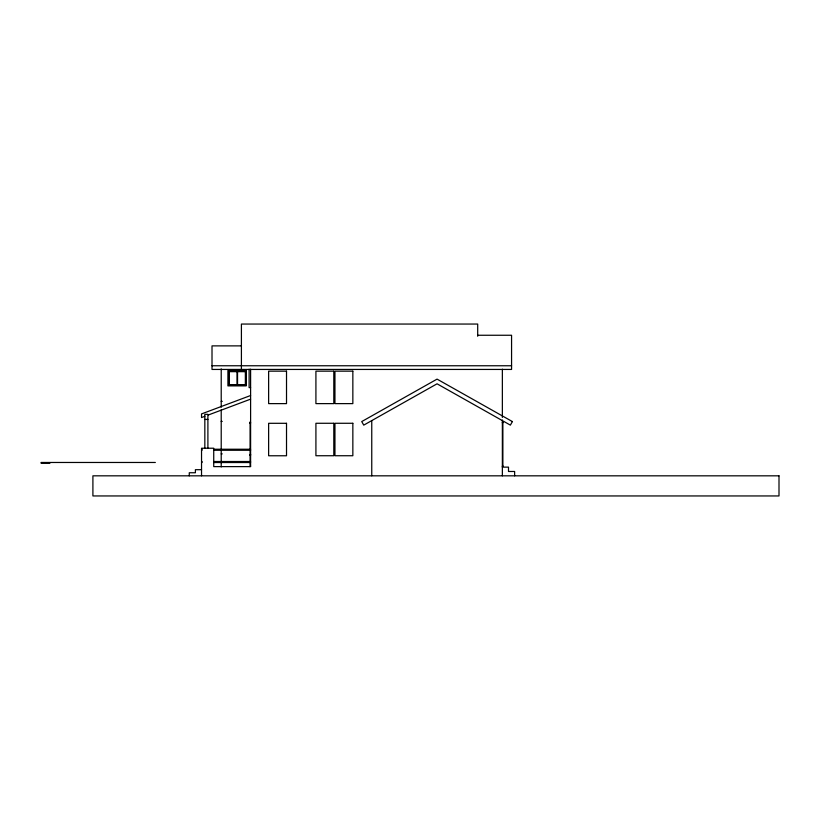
<?xml version="1.0" encoding="UTF-8"?>
<svg xmlns="http://www.w3.org/2000/svg" width="820" height="820" viewBox="0 0 820 820"><rect width="100%" height="100%" fill="white"/><g stroke="black" fill="none" stroke-linecap="round" stroke-linejoin="round"><path stroke-width="1.23" d="M250.602 395.517L201.535 413.915L201.535 417.544L204.836 416.314M208.341 414.992L250.602 399.145M477.701 335.257L511.567 335.257L511.567 369.441L212.011 369.441L212.011 345.876L241.408 345.876M212.011 365.761L511.567 365.761M237.062 371.655L229.251 371.655L229.251 384.754L237.062 384.754M237.544 371.655L245.354 371.655M237.544 384.754L245.354 384.754M250.602 387.634L249.116 387.634L249.116 369.215M221.215 401.359L222.23 401.359M204.836 419.44L207.901 419.44M221.215 421.418L222.23 421.418M250.602 422.361L249.587 422.402L250.602 423.038M502.363 422.402L503.388 422.402L502.363 422.915M213.733 449.237L250.602 449.237M213.733 450.262L250.602 450.262M221.215 453.88L222.23 453.88M250.602 454.587L249.7 454.587L250.602 455.151M249.7 454.762L250.602 454.762M213.733 461.506L250.602 461.506M41 462.47L155.349 462.47M213.733 462.531L250.602 462.531M41.082 463.279L49.887 463.279M250.602 466.108L249.844 466.621M502.363 466.108L503.131 466.108L502.363 466.621M502.363 467.133L508.502 467.133L508.502 471.479L514.632 471.479L514.632 475.825M201.535 469.686L195.396 469.686L195.396 472.75L189.266 472.75L189.266 475.825M502.875 422.915L502.875 466.108M502.363 369.195L502.363 417.441M502.363 419.983L502.363 475.825M477.701 336.261L477.701 324.054L241.408 324.054L241.408 369.441M371.757 420.619L371.757 475.825M250.602 369.174L250.602 466.621L213.733 466.621L213.733 448.222L201.535 448.222L201.535 475.825M250.09 422.915L250.09 466.108M249.7 422.361L249.7 423.038M245.354 371.255L245.354 385.154M237.544 371.255L237.544 385.154M237.062 371.255L237.062 385.154M221.215 368.897L221.215 407.284M221.215 409.826L221.215 466.939M207.901 448.222L207.901 414.325L204.836 414.325L204.836 448.222M202.048 449.237L202.048 450.262M202.048 461.506L202.048 462.531M512.387 421.572L510.378 425.129L437.06 383.811L363.742 425.129L361.733 421.572L437.06 379.117L512.387 421.572M246.215 370.537L227.919 370.537L227.919 385.882L246.215 385.882L246.215 370.537M245.836 371.255L228.78 371.255L228.78 385.154L245.836 385.154L245.836 371.255M286.518 371.163L268.632 371.163L268.632 403.624L286.518 403.624L286.518 371.163M333.801 371.163L315.915 371.163L315.915 403.624L333.801 403.624L333.801 371.163M352.846 371.163L334.949 371.163L334.949 403.624L352.846 403.624L352.846 371.163M286.518 423.304L268.632 423.304L268.632 455.766L286.518 455.766L286.518 423.304M333.801 423.274L315.915 423.274L315.915 455.735L333.801 455.735L333.801 423.274M352.846 423.274L334.949 423.274L334.949 455.735L352.846 455.735L352.846 423.274M779 475.825L92.906 475.825L92.906 495.946L779 495.946L779 475.825"/></g></svg>
